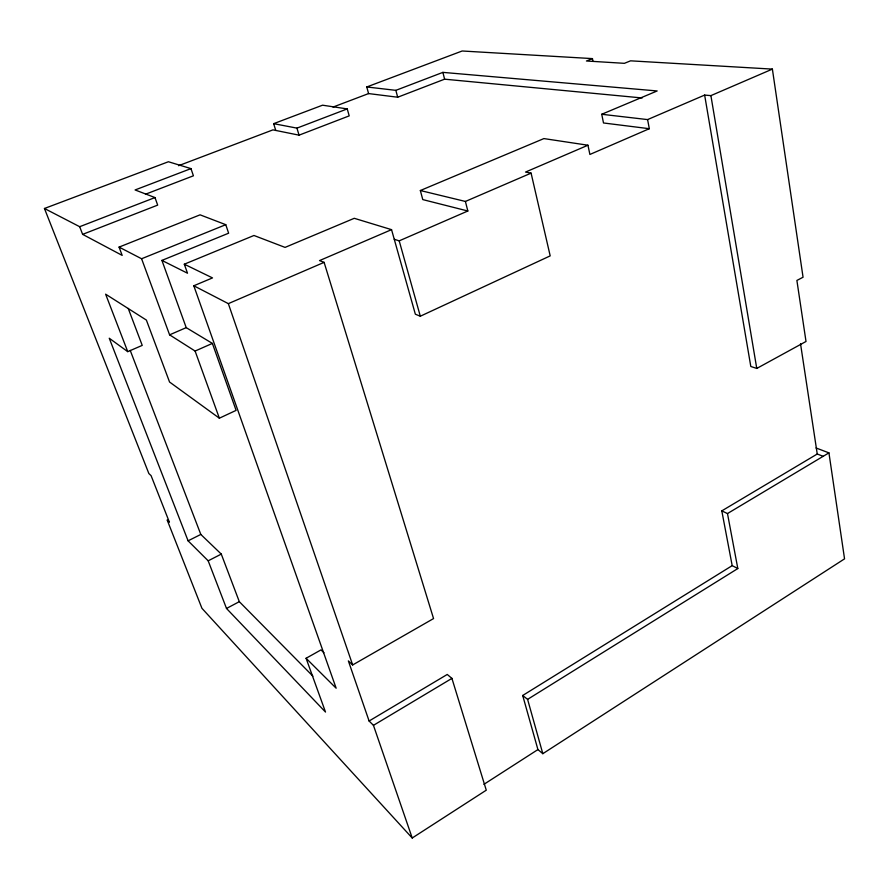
<?xml version="1.0" encoding="UTF-8"?>
<svg xmlns="http://www.w3.org/2000/svg" width="889" height="889" viewBox="0 0 889 889"><rect width="100%" height="100%" fill="white"/><g stroke="black" fill="none" stroke-linecap="round" stroke-linejoin="round"><path stroke-width="1.33" d="M145.496 194.224L193.413 175.8L190.968 168.61L168.41 161.742L44.45 208.482L148.863 473.559L151.074 475.626L169.399 522.21L167.154 519.976L201.936 608.298L412.218 838.005L486.272 790.188L451.923 678.385L447.245 674.462L369.102 721.012L348.355 660.894L352.666 664.95L433.554 618.577L324.107 262.355L319.529 260.599L391.549 229.651L415.352 314.206L420.308 316.217L550.191 255.876L531.089 173.133L525.532 172.066L587.951 145.229L589.896 154.464L649.326 128.705L647.592 119.593L601.731 114.27L603.498 122.971L649.326 128.705M522.699 695.487L527.599 699.365L737.814 568.549L732.192 565.637L522.699 695.487L537.923 749.583L542.812 753.683L844.55 558.848L828.937 452.868L816.035 447.967M483.905 784.331L537.923 749.583M369.102 721.012L373.447 725.335L451.923 678.385M823.192 456.313L817.247 454.012L721.801 510.875L727.48 513.553L828.937 452.868M128.238 308.439L142.229 345.388L127.738 351.655L109.247 338.231L188.09 540.823L208.182 560.815L226.506 608.465L325.507 712.056L306.083 658.271L320.985 649.903L323.94 652.748M647.592 119.593L704.644 95.079L750.805 366.479L756.761 368.435L806.012 341.476L796.888 280.446L803.056 277.224L772.385 69.109L630.568 60.83L624.4 63.33L586.429 60.997L592.452 58.607L592.996 61.308M226.506 608.465L239.308 601.664L312.895 676.151M208.182 560.815L221.283 554.103L239.308 601.664M188.09 540.823L200.814 534.433L221.283 554.103M127.738 351.655L105.624 294.17L146.374 320.073L169.555 382.026L219.361 418.197L236.107 410.374L212.382 343.41L186.223 327.641L161.92 260.41L228.629 233.196L225.773 224.684L200.081 214.838L119.07 247.098L122.171 255.387L82.621 234.363L79.677 226.706L44.45 208.482M119.07 247.098L141.595 258.755L169.599 334.842L195.102 351.044L212.382 343.41M394.26 239.285L399.205 240.852L467.836 211.004L465.403 201.447L420.341 190.524L422.775 199.592L467.836 211.004M169.599 334.842L186.223 327.641M391.549 229.651L354.267 218.305L285.069 247.398L253.965 235.485L184.312 264.2L212.504 277.913L193.802 285.769L228.34 303.638L324.107 262.355M465.403 201.447L531.089 173.133M704.644 95.079L710.9 95.623L772.385 69.109M420.341 190.524L543.89 138.584L587.951 145.229M601.731 114.27L657.171 90.956L442.889 72.376L395.849 90.345L366.768 86.966L368.591 93.578L397.694 97.223L444.6 79.177L642.18 97.968M141.595 258.755L225.773 224.684M82.621 234.363L157.675 205.115L154.986 197.569L135.095 189.957L190.968 168.61M79.677 226.706L154.986 197.569M178.567 165.698L272.956 129.872L299.06 135.161L349.21 115.87L347.232 108.914L322.551 105.191L273.656 123.66L275.757 130.439M273.656 123.66L296.937 128.127L347.232 108.914M332.997 107.091L368.591 93.578M366.768 86.966L462.169 50.995L592.452 58.607M161.92 260.41L187.501 273.212L184.312 264.2M306.083 658.271L336.153 688.208L193.802 285.769M130.227 350.41L200.814 534.433M195.102 351.044L219.361 418.197M228.34 303.638L352.666 664.95M373.447 725.335L412.218 838.005M296.937 128.127L299.06 135.161M399.205 240.852L420.308 316.217M527.599 699.365L542.812 753.683M395.849 90.345L397.694 97.223M442.889 72.376L444.6 79.177M721.801 510.875L732.192 565.637M727.48 513.553L737.814 568.549M710.9 95.623L756.761 368.435M800.533 343.776L817.247 454.012"/></g></svg>
